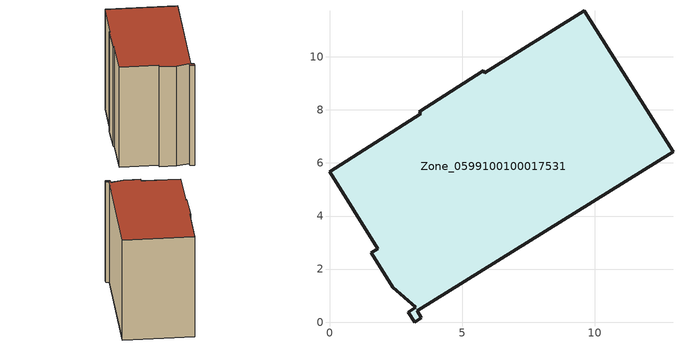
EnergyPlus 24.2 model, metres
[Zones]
Zone_0599100100017531
 floor ground (C_G): 3.21,0 2.97,0.38 3.26,0.56 2.38,1.32 1.57,2.61 1.83,2.76 0,5.67 3.43,7.85 3.38,7.94 5.8,9.48 5.85,9.39 9.61,11.73 12.95,6.43 3.3,0.42 3.46,0.16 z0
 wall outside (C_F): 5.85,9.39 5.8,9.48 3.38,7.94 3.43,7.85 0,5.67 1.83,2.76 1.57,2.61 2.38,1.32 3.26,0.56 2.97,0.38 3.21,0 3.46,0.16 3.3,0.42 12.95,6.43 9.61,11.73 5.85,9.39 z0:9.61
 roof outside (C_R): 3.46,0.16 3.3,0.42 12.95,6.43 9.61,11.73 5.85,9.39 5.8,9.48 3.38,7.94 3.43,7.85 0,5.67 1.83,2.76 1.57,2.61 2.38,1.32 3.26,0.56 2.97,0.38 3.21,0 z9.61
[BUILDING]
Pand.0599100100017531: North Axis=0; Terrain=City; Loads Convergence Tolerance Value=0.04; Temperature Convergence Tolerance Value=0.4; Solar Distribution=FullExterior; Maximum Number of Warmup Days=25; Minimum Number of Warmup Days=1
[Site:Location]
Rotterdam.The.Hague.AP_ZH_NLD Design_Conditions: Latitude=51.96; Longitude=4.45; Time Zone=1; Elevation=-4.5
[SITE:GROUNDTEMPERATURE:BUILDINGSURFACE]
18, 18, 18, 18, 18, 18, 18, 18, 18, 18, 18, 18
[MATERIAL] Thermal Absorptance=0.9; Solar Absorptance=0.7; Visible Absorptance=0.7
Name | Roughness | Thickness | Conductivity | Density | Specific Heat
G.TC.2015-2018 | MediumSmooth | 0.15 | 0.0428571 | 540 | 1210
F.TC.2015-2018 | Rough | 0.3 | 0.0666667 | 1920 | 840
R.TC.2015-2018 | MediumRough | 0.2 | 0.0333333 | 1500 | 1000
[CONSTRUCTION]
C_G: G.TC.2015-2018
C_F: F.TC.2015-2018
C_R: R.TC.2015-2018
[ZONE]
Zone_0599100100017531: Type=1; Multiplier=1; Ceiling Height=Autocalculate; Volume=Autocalculate; Floor Area=autocalculate; Part of Total Floor Area=Yes
[ZONEINFILTRATION:DESIGNFLOWRATE]
Infil_Zone_0599100100017531: Zone or ZoneList or Space or SpaceList=Zone_0599100100017531; Schedule=AlwaysOn; Design Flow Rate Calculation Method=Flow/Area; Flow Rate per Floor Area=0.0015; Constant Term Coefficient=1; Temperature Term Coefficient=0; Velocity Term Coefficient=0; Velocity Squared Term Coefficient=0
[HVACTEMPLATE:ZONE:IDEALLOADSAIRSYSTEM]
Zone_0599100100017531: Maximum Heating Supply Air Temperature=50; Minimum Cooling Supply Air Temperature=13; Maximum Heating Supply Air Humidity Ratio=0.0156; Minimum Cooling Supply Air Humidity Ratio=0.0077; Heating Limit=NoLimit; Cooling Limit=NoLimit; Dehumidification Control Type=ConstantSensibleHeatRatio; Cooling Sensible Heat Ratio=0.7; Dehumidification Setpoint=60; Humidification Control Type=None; Humidification Setpoint=30; Outdoor Air Method=None; Outdoor Air Flow Rate per Person=0.00944; Outdoor Air Flow Rate per Zone Floor Area=0; Outdoor Air Flow Rate per Zone=0; Demand Controlled Ventilation Type=None; Outdoor Air Economizer Type=NoEconomizer; Heat Recovery Type=None; Sensible Heat Recovery Effectiveness=0.7; Latent Heat Recovery Effectiveness=0.65
[ZONECONTROL:THERMOSTAT]
ThermostatControl_Zone_0599100100017531: Zone or ZoneList=Zone_0599100100017531; Control Type Schedule=DualSetpointControlType; Control 1=Thermostat_Zone_0599100100017531; Temperature Difference Between Cutout And Setpoint=0
[THERMOSTATSETPOINT:DUALSETPOINT]
Thermostat_Zone_0599100100017531: Heating Setpoint Temperature Schedule=HeatingSetpoint_Zone_0599100100017531; Cooling Setpoint Temperature Schedule=CoolingSetpoint_Zone_0599100100017531
[SCHEDULE:COMPACT]
HeatingSetpoint_Zone_0599100100017531: Through: 12/31, For: AllDays, Until: 24:00, 21
CoolingSetpoint_Zone_0599100100017531: Through: 12/31, For: AllDays, Until: 24:00, 24
DualSetpointControlType: Through: 12/31, For: AllDays, Until: 24:00, 4
AlwaysOn: Through: 12/31, For: AllDays, Until: 24:00, 1
